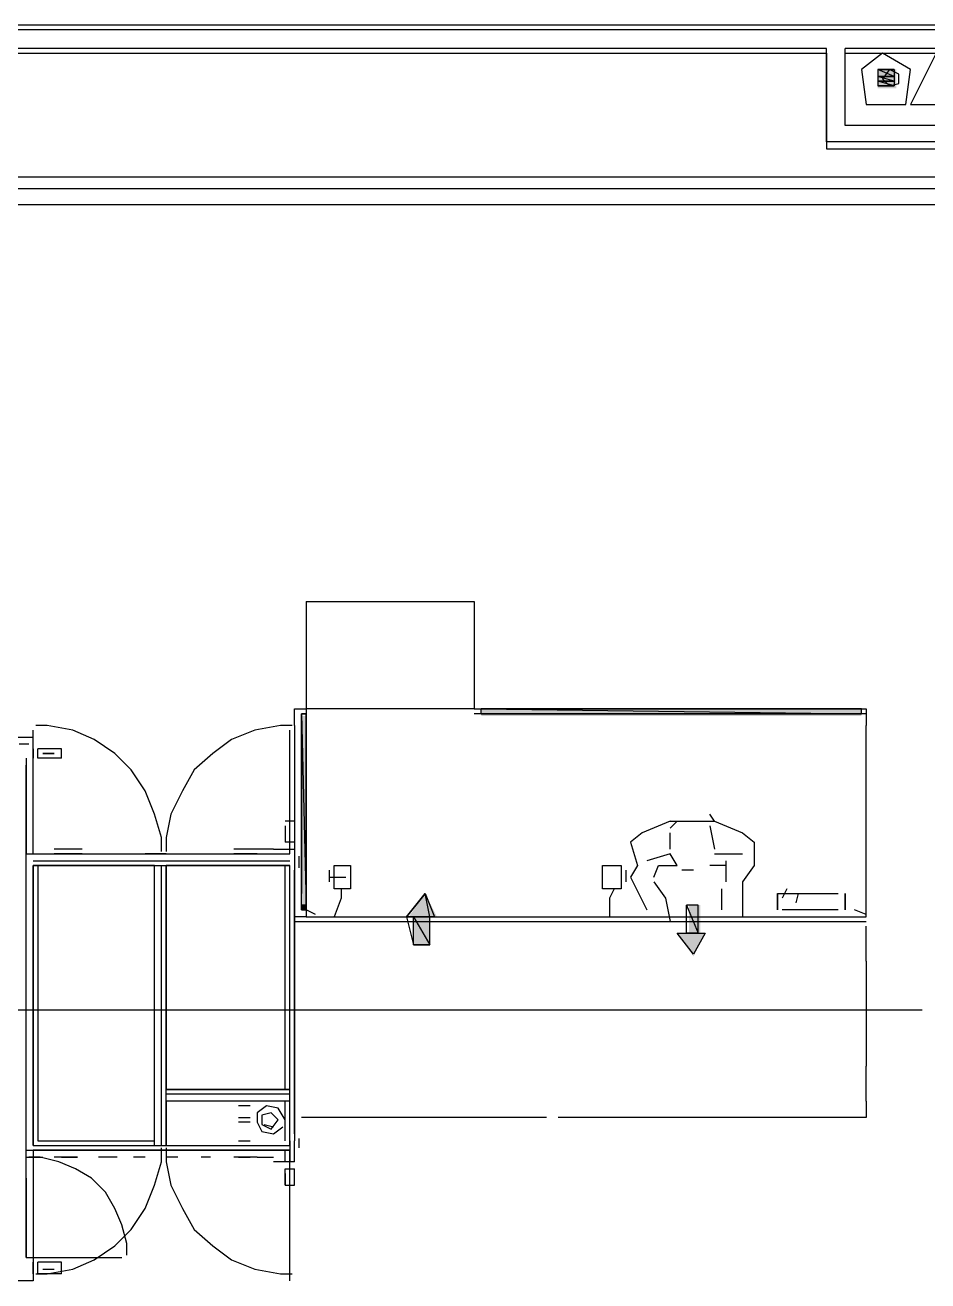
# Model space of a CAD drawing. Header units: millimetres. Extents: x 5 to 415, y 48 to 251.
# Drawn here: x 97.09 to 103.92, y 93.98 to 103.47 of the extents above; entities that cross this region are included whole.
import ezdxf

# ---------------------------------------------------------------- set-up
doc = ezdxf.new("R2010")
doc.units = ezdxf.units.MM
doc.layers.add('H', color=7, linetype='Continuous')
doc.layers.add('P', color=7, linetype='Continuous')

msp = doc.modelspace()

# ---------------------------------------------------------------- hatches: boundary and pattern name
at = {"layer": 'H', "linetype": 'Continuous'}
for points in [[(103.54, 103.082), (103.54, 103.135), (103.681, 103.135), (103.681, 103.082), (103.54, 103.082)], [(103.54, 103.046), (103.54, 103.082), (103.681, 103.082), (103.681, 103.046), (103.54, 103.046)], [(103.54, 102.993), (103.54, 103.046), (103.681, 103.046), (103.681, 102.993), (103.54, 102.993)], [(99.183, 96.82), (99.183, 98.249), (99.219, 98.249), (99.219, 96.82), (99.183, 96.82)], [(100.542, 98.249), (100.542, 98.302), (103.417, 98.302), (103.417, 98.249), (100.542, 98.249)], [(99.995, 96.732), (100.118, 96.908), (100.207, 96.732), (99.995, 96.732)], [(99.183, 96.785), (99.183, 96.82), (99.219, 96.82), (99.219, 96.785), (99.183, 96.785)], [(102.112, 96.608), (102.112, 96.82), (102.2, 96.82), (102.2, 96.608), (102.112, 96.608)], [(100.03, 96.52), (100.03, 96.732), (100.154, 96.732), (100.154, 96.52), (100.03, 96.52)], [(102.147, 96.432), (102.023, 96.608), (102.235, 96.608), (102.147, 96.432)]]:
    msp.add_hatch(color=256, dxfattribs=at).paths.add_polyline_path(points)

# ---------------------------------------------------------------- linework, layer by layer
at = {"layer": 'P'}
for points in [[(104.299, 103.47), (91.934, 103.47)], [(104.299, 103.434), (91.934, 103.434)], [(103.152, 103.293), (91.934, 103.293)], [(91.934, 103.258), (103.152, 103.258)], [(103.152, 102.588), (103.152, 103.293)], [(103.152, 103.258), (103.152, 102.535)], [(104.299, 103.293), (103.293, 103.293)], [(103.293, 102.711), (103.293, 103.293)], [(103.293, 103.258), (104.299, 103.258)], [(103.293, 102.711), (103.293, 103.258)], [(103.576, 103.258), (103.417, 103.135)], [(103.787, 103.135), (103.576, 103.258)], [(103.999, 103.293), (103.787, 102.87)], [(103.417, 103.135), (103.452, 102.87)], [(103.664, 103.082), (103.54, 103.135)], [(103.54, 103.135), (103.54, 103.082)], [(103.664, 103.082), (103.54, 103.135)], [(103.54, 103.135), (103.664, 103.135)], [(103.54, 103.135), (103.664, 103.135)], [(103.576, 103.135), (103.54, 103.135)], [(103.664, 103.046), (103.54, 103.082)], [(103.54, 103.082), (103.54, 103.046)], [(103.664, 103.046), (103.54, 103.082)], [(103.54, 103.082), (103.664, 103.082)], [(103.54, 103.082), (103.664, 103.082)], [(103.664, 103.082), (103.54, 103.082)], [(103.54, 103.082), (103.54, 103.082)], [(103.664, 103.082), (103.54, 103.082)], [(103.54, 103.082), (103.54, 103.082)], [(103.54, 103.082), (103.664, 103.082)], [(103.54, 103.082), (103.664, 103.082)], [(103.664, 103.082), (103.54, 103.082)], [(103.54, 103.082), (103.664, 103.082)], [(103.664, 103.082), (103.54, 103.082)], [(103.54, 103.082), (103.54, 103.082)], [(103.664, 103.082), (103.54, 103.082)], [(103.54, 103.082), (103.54, 103.082)], [(103.54, 103.082), (103.664, 103.082)], [(103.54, 103.082), (103.664, 103.082)], [(103.664, 103.082), (103.54, 103.082)], [(103.54, 103.082), (103.664, 103.082)], [(103.628, 103.135), (103.576, 103.064)], [(103.664, 103.135), (103.576, 103.135)], [(103.664, 103.135), (103.576, 103.135)], [(103.576, 103.135), (103.628, 103.135)], [(103.576, 103.135), (103.576, 103.135)], [(103.576, 103.135), (103.576, 103.135)], [(103.628, 103.135), (103.576, 103.135)], [(103.576, 103.135), (103.628, 103.135)], [(103.576, 103.135), (103.628, 103.135)], [(103.628, 103.135), (103.576, 103.135)], [(103.576, 103.135), (103.576, 103.135)], [(103.576, 103.135), (103.576, 103.135)], [(103.576, 103.064), (103.628, 103.011)], [(103.699, 103.099), (103.628, 103.135)], [(103.628, 103.135), (103.664, 103.135)], [(103.664, 103.135), (103.664, 103.082)], [(103.664, 103.082), (103.664, 103.046)], [(103.699, 103.029), (103.699, 103.099)], [(103.752, 102.87), (103.787, 103.135)], [(103.664, 103.011), (103.54, 103.046)], [(103.54, 103.046), (103.54, 103.011)], [(103.664, 103.011), (103.54, 103.046)], [(103.54, 103.046), (103.664, 103.046)], [(103.54, 103.046), (103.664, 103.046)], [(103.664, 103.046), (103.54, 103.046)], [(103.54, 103.046), (103.54, 103.046)], [(103.664, 103.046), (103.54, 103.046)], [(103.54, 103.046), (103.54, 103.046)], [(103.54, 103.046), (103.664, 103.046)], [(103.54, 103.046), (103.664, 103.046)], [(103.664, 103.046), (103.54, 103.046)], [(103.54, 103.046), (103.664, 103.046)], [(103.664, 103.046), (103.54, 103.046)], [(103.54, 103.046), (103.54, 103.046)], [(103.54, 103.046), (103.664, 103.046)], [(103.576, 103.011), (103.54, 103.011)], [(103.54, 103.011), (103.576, 103.011)], [(103.628, 103.011), (103.54, 103.011)], [(103.54, 103.011), (103.664, 103.011)], [(103.54, 103.011), (103.664, 103.011)], [(103.664, 103.011), (103.54, 103.011)], [(103.54, 103.011), (103.54, 103.011)], [(103.664, 103.011), (103.54, 103.011)], [(103.54, 103.011), (103.54, 103.011)], [(103.54, 103.011), (103.664, 103.011)], [(103.54, 103.011), (103.664, 103.011)], [(103.664, 103.011), (103.54, 103.011)], [(103.54, 103.011), (103.664, 103.011)], [(103.664, 103.011), (103.54, 103.011)], [(103.54, 103.011), (103.54, 103.011)], [(103.54, 103.011), (103.664, 103.011)], [(103.628, 103.011), (103.576, 103.011)], [(103.576, 103.011), (103.628, 103.011)], [(103.576, 103.011), (103.628, 103.011)], [(103.628, 103.011), (103.576, 103.011)], [(103.576, 103.011), (103.576, 103.011)], [(103.576, 103.011), (103.576, 103.011)], [(103.628, 103.011), (103.576, 103.011)], [(103.576, 103.011), (103.628, 103.011)], [(103.628, 103.011), (103.699, 103.029)], [(103.664, 103.011), (103.628, 103.011)], [(103.664, 103.046), (103.664, 103.011)], [(103.452, 102.87), (103.752, 102.87)], [(103.787, 102.87), (104.263, 102.87)], [(104.299, 102.711), (103.293, 102.711)], [(104.299, 102.711), (103.293, 102.711)], [(104.299, 102.588), (103.152, 102.588)], [(103.152, 102.535), (104.299, 102.535)], [(91.934, 102.323), (104.299, 102.323)], [(91.934, 102.235), (104.299, 102.235)], [(104.299, 102.112), (91.934, 102.112)], [(99.219, 99.113), (99.219, 98.302)], [(99.219, 99.113), (100.489, 99.113)], [(100.489, 99.113), (100.489, 98.302)], [(99.131, 98.302), (99.219, 98.302)], [(99.131, 98.178), (99.131, 98.302)], [(99.183, 98.143), (99.183, 98.266)], [(99.183, 98.266), (99.183, 98.266)], [(99.183, 98.266), (99.183, 98.266)], [(99.183, 98.266), (99.183, 98.266)], [(99.183, 98.266), (99.183, 98.266)], [(99.183, 98.266), (99.183, 98.266)], [(99.183, 98.266), (99.183, 98.266)], [(99.183, 98.266), (99.183, 98.266)], [(99.183, 98.266), (99.183, 98.266)], [(99.183, 98.266), (99.183, 98.266)], [(99.183, 98.266), (99.183, 98.266)], [(99.183, 98.266), (99.183, 98.266)], [(99.183, 98.266), (99.183, 98.266)], [(99.183, 98.266), (99.219, 98.266)], [(99.219, 98.266), (99.183, 98.266)], [(99.219, 98.266), (99.183, 98.266)], [(99.183, 98.266), (99.219, 98.266)], [(99.183, 98.266), (99.219, 98.266)], [(99.219, 98.266), (99.183, 98.266)], [(99.219, 98.266), (99.183, 98.266)], [(99.183, 98.266), (99.219, 98.266)], [(99.183, 98.266), (99.219, 98.266)], [(99.219, 98.266), (99.183, 98.266)], [(99.219, 98.266), (99.183, 98.266)], [(99.183, 98.266), (99.219, 98.266)], [(99.183, 98.266), (99.219, 98.266)], [(99.219, 98.266), (99.183, 98.266)], [(99.183, 98.266), (99.219, 96.82)], [(99.183, 96.82), (99.183, 98.266)], [(100.489, 98.302), (99.219, 98.302)], [(99.219, 98.302), (99.219, 98.178)], [(99.219, 98.266), (99.219, 98.143)], [(99.219, 98.266), (99.219, 98.266)], [(99.219, 98.266), (99.219, 98.266)], [(99.219, 98.266), (99.219, 98.266)], [(99.219, 98.266), (99.219, 98.266)], [(99.219, 98.266), (99.219, 98.266)], [(99.219, 98.266), (99.219, 98.266)], [(99.219, 98.266), (99.219, 96.82)], [(99.219, 96.82), (99.219, 98.266)], [(100.489, 98.302), (100.612, 98.302)], [(100.612, 98.266), (100.489, 98.266)], [(100.542, 98.302), (100.612, 98.302)], [(103.417, 98.302), (100.542, 98.302)], [(100.542, 98.302), (103.417, 98.302)], [(103.417, 98.302), (100.542, 98.302)], [(100.542, 98.302), (103.417, 98.302)], [(100.542, 98.302), (103.417, 98.302)], [(103.417, 98.302), (100.542, 98.302)], [(103.417, 98.302), (100.542, 98.302)], [(100.542, 98.302), (103.417, 98.302)], [(103.417, 98.302), (100.542, 98.302)], [(100.542, 98.302), (103.417, 98.302)], [(100.542, 98.302), (103.417, 98.302)], [(103.417, 98.302), (100.542, 98.302)], [(103.417, 98.302), (100.542, 98.302)], [(100.542, 98.302), (103.417, 98.302)], [(103.417, 98.302), (100.542, 98.302)], [(100.542, 98.302), (103.417, 98.302)], [(100.542, 98.302), (103.417, 98.302)], [(103.417, 98.302), (100.542, 98.302)], [(103.417, 98.302), (100.542, 98.302)], [(100.542, 98.302), (103.417, 98.302)], [(103.417, 98.302), (100.542, 98.302)], [(100.542, 98.302), (103.417, 98.302)], [(100.542, 98.302), (103.417, 98.302)], [(103.417, 98.302), (100.542, 98.302)], [(103.417, 98.302), (100.542, 98.302)], [(100.542, 98.302), (103.417, 98.302)], [(103.417, 98.302), (100.542, 98.302)], [(100.542, 98.302), (103.364, 98.302)], [(103.417, 98.302), (100.542, 98.302)], [(100.542, 98.302), (103.417, 98.266)], [(100.542, 98.302), (103.417, 98.266)], [(100.542, 98.266), (100.542, 98.302)], [(100.612, 98.266), (100.542, 98.266)], [(103.417, 98.266), (100.542, 98.266)], [(103.417, 98.266), (100.542, 98.266)], [(100.542, 98.266), (103.417, 98.266)], [(100.542, 98.266), (103.417, 98.266)], [(103.417, 98.266), (100.542, 98.266)], [(103.417, 98.266), (100.542, 98.266)], [(100.542, 98.266), (103.417, 98.266)], [(103.417, 98.266), (100.542, 98.266)], [(100.542, 98.266), (103.417, 98.266)], [(100.542, 98.266), (103.417, 98.266)], [(103.417, 98.266), (100.542, 98.266)], [(103.417, 98.266), (100.542, 98.266)], [(100.542, 98.266), (103.417, 98.266)], [(103.417, 98.266), (100.542, 98.266)], [(100.542, 98.266), (103.417, 98.266)], [(100.542, 98.266), (103.417, 98.266)], [(103.417, 98.266), (100.542, 98.266)], [(103.417, 98.266), (100.542, 98.266)], [(100.542, 98.266), (103.417, 98.266)], [(103.417, 98.266), (100.542, 98.266)], [(100.542, 98.266), (103.417, 98.266)], [(100.542, 98.266), (103.417, 98.266)], [(103.417, 98.266), (100.542, 98.266)], [(103.417, 98.266), (100.542, 98.266)], [(100.542, 98.266), (103.417, 98.266)], [(103.417, 98.266), (100.542, 98.266)], [(100.542, 98.266), (103.417, 98.266)], [(100.542, 98.266), (103.417, 98.266)], [(103.417, 98.266), (100.542, 98.266)], [(103.417, 98.266), (100.542, 98.266)], [(100.542, 98.266), (103.417, 98.266)], [(103.417, 98.266), (100.542, 98.266)], [(100.542, 98.266), (103.417, 98.266)], [(103.364, 98.266), (100.542, 98.266)], [(100.542, 98.266), (103.364, 98.266)], [(103.364, 98.266), (100.542, 98.266)], [(100.542, 98.266), (103.417, 98.266)], [(103.329, 98.302), (100.612, 98.302)], [(103.293, 98.302), (100.612, 98.302)], [(103.293, 98.266), (100.612, 98.266)], [(103.293, 98.302), (103.364, 98.302)], [(103.364, 98.266), (103.293, 98.266)], [(103.329, 98.302), (103.452, 98.302)], [(103.452, 98.266), (103.329, 98.266)], [(103.364, 98.302), (103.417, 98.302)], [(103.417, 98.266), (103.364, 98.266)], [(103.417, 98.302), (103.417, 98.302)], [(103.417, 98.302), (103.417, 98.302)], [(103.417, 98.302), (103.417, 98.302)], [(103.417, 98.302), (103.417, 98.302)], [(103.417, 98.302), (103.417, 98.302)], [(103.417, 98.302), (103.417, 98.302)], [(103.417, 98.302), (103.417, 98.302)], [(103.417, 98.302), (103.417, 98.302)], [(103.417, 98.266), (103.417, 98.302)], [(103.417, 98.266), (103.417, 98.266)], [(103.417, 98.266), (103.417, 98.266)], [(103.417, 98.266), (103.417, 98.266)], [(103.417, 98.266), (103.417, 98.266)], [(103.417, 98.266), (103.417, 98.266)], [(103.417, 98.266), (103.417, 98.266)], [(103.417, 98.266), (103.417, 98.266)], [(103.417, 98.266), (103.417, 98.266)], [(103.417, 98.266), (103.417, 98.266)], [(103.417, 98.266), (103.417, 98.266)], [(103.417, 98.266), (103.417, 98.266)], [(103.452, 98.302), (103.452, 98.178)], [(97.155, 97.208), (97.155, 98.143)], [(97.261, 98.178), (97.173, 98.178)], [(97.455, 98.143), (97.261, 98.178)], [(97.614, 98.072), (97.455, 98.143)], [(98.831, 98.143), (98.654, 98.072)], [(99.025, 98.178), (98.831, 98.143)], [(99.113, 98.178), (99.025, 98.178)], [(99.095, 97.208), (99.095, 98.143)], [(99.131, 98.178), (99.131, 96.873)], [(99.183, 98.143), (99.183, 96.908)], [(99.219, 98.143), (99.219, 96.908)], [(103.452, 96.732), (103.452, 98.178)], [(96.943, 98.09), (97.155, 98.09)], [(97.12, 98.037), (97.049, 98.037)], [(97.772, 97.966), (97.614, 98.072)], [(98.654, 98.072), (98.513, 97.966)], [(97.155, 98.002), (97.155, 97.931)], [(97.19, 97.931), (97.19, 98.002)], [(97.367, 98.002), (97.19, 98.002)], [(97.314, 97.966), (97.226, 97.966)], [(97.226, 97.966), (97.314, 97.966)], [(97.367, 97.931), (97.367, 98.002)], [(97.896, 97.843), (97.772, 97.966)], [(98.513, 97.966), (98.372, 97.843)], [(97.102, 97.931), (97.102, 97.843)], [(97.102, 97.331), (97.102, 97.878)], [(97.102, 94.156), (97.102, 97.878)], [(97.102, 97.755), (97.102, 97.843)], [(97.102, 97.719), (97.102, 97.843)], [(97.102, 97.843), (97.102, 97.719)], [(97.102, 97.755), (97.102, 97.843)], [(97.367, 97.931), (97.19, 97.931)], [(98.002, 97.684), (97.896, 97.843)], [(98.372, 97.843), (98.284, 97.684)], [(97.102, 97.719), (97.102, 97.331)], [(98.072, 97.508), (98.002, 97.684)], [(98.284, 97.684), (98.196, 97.508)], [(98.125, 97.331), (98.072, 97.508)], [(98.196, 97.508), (98.16, 97.331)], [(102.306, 97.455), (102.27, 97.508)], [(97.102, 97.296), (97.102, 97.42)], [(97.102, 97.296), (97.102, 97.42)], [(97.102, 97.42), (97.102, 97.331)], [(99.131, 97.455), (99.06, 97.455)], [(99.06, 97.42), (99.06, 97.331)], [(99.06, 97.42), (99.06, 97.296)], [(99.095, 97.331), (99.095, 97.42)], [(99.131, 97.42), (99.131, 97.296)], [(101.97, 97.455), (101.759, 97.367)], [(101.97, 97.455), (102.306, 97.455)], [(102.023, 97.455), (101.97, 97.402)], [(102.023, 97.455), (102.094, 97.455)], [(102.147, 97.455), (102.235, 97.455)], [(102.27, 97.42), (102.306, 97.243)], [(102.306, 97.455), (102.517, 97.367)], [(97.102, 97.331), (97.102, 97.208)], [(97.102, 97.331), (97.102, 97.208)], [(98.125, 97.226), (98.125, 97.331)], [(98.16, 97.331), (98.16, 97.226)], [(99.131, 97.296), (99.06, 97.296)], [(101.759, 97.367), (101.671, 97.296)], [(101.671, 97.296), (101.723, 97.12)], [(101.97, 97.243), (101.97, 97.367)], [(102.517, 97.367), (102.605, 97.296)], [(102.605, 97.296), (102.605, 97.12)], [(97.102, 97.208), (97.226, 97.208)], [(97.102, 97.208), (97.226, 97.208)], [(97.155, 97.208), (99.095, 97.208)], [(97.155, 97.208), (99.095, 97.208)], [(97.226, 97.208), (99.095, 97.208)], [(97.226, 97.208), (97.949, 97.208)], [(97.525, 97.243), (97.314, 97.243)], [(97.525, 97.208), (97.314, 97.208)], [(97.314, 97.208), (97.49, 97.208)], [(97.49, 97.208), (97.367, 97.208)], [(97.49, 97.208), (97.367, 97.208)], [(97.649, 97.208), (97.79, 97.208)], [(97.649, 97.208), (97.79, 97.208)], [(97.913, 97.208), (98.002, 97.208)], [(97.913, 97.208), (98.002, 97.208)], [(98.16, 97.208), (98.002, 97.208)], [(98.037, 97.208), (98.213, 97.208)], [(98.16, 97.208), (98.249, 97.208)], [(98.249, 97.208), (98.848, 97.208)], [(98.425, 97.208), (98.496, 97.208)], [(98.425, 97.208), (98.496, 97.208)], [(98.848, 97.243), (98.672, 97.243)], [(98.848, 97.208), (98.672, 97.208)], [(98.672, 97.208), (98.848, 97.208)], [(98.795, 97.208), (98.707, 97.208)], [(98.795, 97.208), (98.707, 97.208)], [(98.972, 97.243), (98.848, 97.243)], [(98.972, 97.243), (99.06, 97.243)], [(98.972, 97.208), (99.06, 97.208)], [(99.06, 97.243), (99.131, 97.243)], [(99.166, 97.102), (99.166, 97.19)], [(101.97, 97.208), (101.794, 97.155)], [(102.023, 97.12), (101.97, 97.208)], [(102.306, 97.208), (102.517, 97.208)], [(97.102, 95.003), (97.102, 97.12)], [(97.102, 95.003), (97.102, 97.12)], [(97.102, 95.003), (97.102, 97.12)], [(97.102, 95.003), (97.102, 97.12)], [(97.102, 95.003), (97.102, 97.12)], [(97.155, 97.155), (99.095, 97.155)], [(97.155, 97.155), (99.095, 97.155)], [(97.155, 97.155), (99.095, 97.155)], [(97.155, 97.155), (99.095, 97.155)], [(97.155, 97.155), (99.095, 97.155)], [(97.155, 97.155), (99.095, 97.155)], [(97.155, 97.155), (99.095, 97.155)], [(97.155, 95.003), (97.155, 97.12)], [(97.155, 95.003), (97.155, 97.12)], [(97.155, 95.003), (97.155, 97.12)], [(97.155, 95.003), (97.155, 97.12)], [(97.155, 95.003), (97.155, 97.12)], [(97.155, 95.003), (97.155, 97.12)], [(97.155, 97.12), (97.155, 95.003)], [(98.072, 97.12), (97.155, 97.12)], [(97.155, 97.12), (99.095, 97.12)], [(97.19, 97.12), (97.19, 95.038)], [(98.072, 97.12), (97.19, 97.12)], [(98.072, 95.003), (98.072, 97.12)], [(98.072, 95.003), (98.072, 97.12)], [(98.072, 95.038), (98.072, 97.12)], [(98.125, 95.003), (98.125, 97.12)], [(98.125, 95.003), (98.125, 97.12)], [(98.125, 95.003), (98.125, 97.12)], [(98.125, 95.003), (98.125, 97.12)], [(98.125, 95.003), (98.125, 97.12)], [(98.125, 95.003), (98.125, 97.12)], [(98.125, 95.003), (98.125, 97.12)], [(98.16, 95.003), (98.16, 97.12)], [(99.095, 97.12), (98.16, 97.12)], [(98.16, 97.12), (98.16, 95.426)], [(99.06, 97.12), (98.16, 97.12)], [(98.16, 97.12), (98.16, 95.426)], [(99.06, 95.426), (99.06, 97.12)], [(99.095, 95.426), (99.095, 97.12)], [(99.095, 95.091), (99.095, 97.084)], [(99.095, 95.091), (99.095, 97.084)], [(99.095, 95.091), (99.095, 97.084)], [(99.095, 95.091), (99.095, 97.084)], [(99.095, 95.091), (99.095, 97.084)], [(99.095, 95.091), (99.095, 97.084)], [(99.095, 95.091), (99.095, 97.084)], [(99.095, 95.091), (99.095, 97.084)], [(99.131, 97.12), (99.131, 95.038)], [(99.131, 95.091), (99.131, 97.084)], [(99.131, 95.091), (99.131, 97.084)], [(99.166, 97.102), (99.166, 97.173)], [(99.395, 96.996), (99.395, 97.084)], [(99.43, 97.12), (99.554, 97.12)], [(99.43, 96.943), (99.43, 97.12)], [(99.554, 97.12), (99.554, 96.943)], [(99.554, 97.084), (99.554, 96.996)], [(101.459, 97.12), (101.6, 97.12)], [(101.459, 96.943), (101.459, 97.12)], [(101.459, 96.996), (101.459, 97.084)], [(101.6, 97.12), (101.6, 96.943)], [(101.635, 97.084), (101.635, 96.996)], [(101.723, 97.12), (101.671, 97.032)], [(101.847, 97.032), (101.882, 97.12)], [(101.882, 97.12), (102.023, 97.12)], [(102.147, 97.084), (102.059, 97.084)], [(102.394, 97.12), (102.27, 97.12)], [(102.394, 96.996), (102.394, 97.155)], [(102.605, 97.12), (102.517, 96.996)], [(99.395, 97.032), (99.519, 97.032)], [(101.671, 97.032), (101.794, 96.785)], [(101.847, 96.996), (101.935, 96.873)], [(102.517, 96.996), (102.517, 96.732)], [(99.131, 96.943), (99.131, 95.091)], [(99.183, 96.82), (99.183, 96.908)], [(99.219, 96.908), (99.219, 96.82)], [(99.554, 96.943), (99.43, 96.943)], [(99.483, 96.943), (99.483, 96.873)], [(100.118, 96.908), (99.977, 96.732)], [(99.977, 96.732), (100.118, 96.908)], [(100.154, 96.732), (100.118, 96.908)], [(100.118, 96.908), (100.189, 96.732)], [(101.6, 96.943), (101.459, 96.943)], [(101.547, 96.943), (101.512, 96.873)], [(102.358, 96.943), (102.358, 96.785)], [(102.782, 96.785), (102.782, 96.908)], [(102.782, 96.908), (102.782, 96.785)], [(102.782, 96.908), (103.24, 96.908)], [(102.852, 96.943), (102.817, 96.873)], [(102.852, 96.943), (102.817, 96.873)], [(102.923, 96.838), (102.941, 96.908)], [(102.923, 96.838), (102.941, 96.908)], [(103.293, 96.785), (103.293, 96.908)], [(103.293, 96.908), (103.293, 96.785)], [(99.131, 96.732), (99.131, 96.873)], [(99.219, 96.82), (99.183, 96.82)], [(99.183, 96.82), (99.219, 96.82)], [(99.219, 96.82), (99.183, 96.82)], [(99.183, 96.82), (99.183, 96.785)], [(99.183, 96.785), (99.183, 96.82)], [(99.219, 96.873), (99.219, 96.732)], [(99.219, 96.82), (99.219, 96.82)], [(99.219, 96.82), (99.219, 96.82)], [(99.219, 96.82), (99.219, 96.785)], [(99.219, 96.785), (99.219, 96.82)], [(99.483, 96.873), (99.43, 96.732)], [(101.512, 96.873), (101.512, 96.732)], [(101.935, 96.873), (101.97, 96.696)], [(102.182, 96.82), (102.094, 96.82)], [(102.094, 96.82), (102.182, 96.608)], [(102.094, 96.82), (102.182, 96.608)], [(102.094, 96.608), (102.094, 96.82)], [(102.182, 96.608), (102.182, 96.82)], [(99.219, 96.732), (99.131, 96.732)], [(99.183, 96.785), (99.219, 96.785)], [(99.219, 96.785), (99.183, 96.785)], [(99.219, 96.785), (99.183, 96.785)], [(99.183, 96.785), (99.219, 96.785)], [(99.183, 96.785), (99.183, 96.785)], [(99.183, 96.785), (99.183, 96.785)], [(99.183, 96.785), (99.219, 96.785)], [(99.219, 96.785), (99.183, 96.785)], [(99.183, 96.785), (99.183, 96.785)], [(99.183, 96.785), (99.183, 96.785)], [(99.183, 96.785), (99.183, 96.785)], [(99.183, 96.785), (99.183, 96.785)], [(99.183, 96.785), (99.183, 96.785)], [(99.183, 96.785), (99.183, 96.785)], [(99.183, 96.785), (99.183, 96.785)], [(99.183, 96.785), (99.183, 96.785)], [(99.183, 96.785), (99.183, 96.785)], [(99.183, 96.785), (99.183, 96.785)], [(99.183, 96.785), (99.183, 96.785)], [(99.183, 96.785), (99.183, 96.785)], [(99.219, 96.785), (99.219, 96.785)], [(99.219, 96.785), (99.219, 96.785)], [(99.219, 96.785), (99.219, 96.785)], [(99.219, 96.785), (99.219, 96.785)], [(99.289, 96.749), (99.219, 96.785)], [(99.219, 96.732), (103.452, 96.732)], [(99.977, 96.732), (100.03, 96.52)], [(100.189, 96.732), (99.977, 96.732)], [(100.154, 96.732), (100.03, 96.732)], [(100.03, 96.732), (100.154, 96.52)], [(100.03, 96.732), (100.154, 96.52)], [(100.03, 96.52), (100.03, 96.732)], [(100.154, 96.52), (100.154, 96.732)], [(100.154, 96.52), (100.154, 96.732)], [(103.24, 96.785), (102.817, 96.785)], [(103.452, 96.749), (103.364, 96.785)], [(99.131, 96.696), (101.036, 96.696)], [(99.131, 96.573), (99.131, 96.661)], [(101.036, 96.696), (103.452, 96.696)], [(103.452, 96.573), (103.452, 96.661)], [(99.131, 96.397), (99.131, 96.573)], [(100.03, 96.52), (100.154, 96.52)], [(100.154, 96.52), (100.03, 96.52)], [(102.023, 96.608), (102.235, 96.608)], [(102.147, 96.449), (102.023, 96.608)], [(102.182, 96.608), (102.094, 96.608)], [(102.235, 96.608), (102.147, 96.449)], [(103.452, 96.397), (103.452, 96.573)], [(99.131, 95.973), (99.131, 96.397)], [(103.452, 96.397), (103.452, 95.603)], [(103.875, 96.026), (77.929, 96.026)], [(99.131, 95.603), (99.131, 95.938)], [(99.131, 95.426), (99.131, 95.603)], [(103.452, 95.426), (103.452, 95.603)], [(99.095, 95.426), (98.16, 95.426)], [(98.16, 95.426), (99.095, 95.426)], [(98.16, 95.426), (99.06, 95.426)], [(99.095, 95.391), (98.16, 95.391)], [(99.095, 95.391), (98.16, 95.391)], [(99.095, 95.391), (98.16, 95.391)], [(99.095, 95.391), (98.16, 95.391)], [(99.095, 95.391), (98.16, 95.391)], [(99.095, 95.391), (98.16, 95.391)], [(99.095, 95.391), (98.16, 95.391)], [(99.131, 95.338), (99.131, 95.426)], [(103.452, 95.338), (103.452, 95.426)], [(98.16, 95.338), (98.16, 95.038)], [(98.584, 95.338), (98.16, 95.338)], [(99.095, 95.338), (98.16, 95.338)], [(99.06, 95.338), (98.16, 95.338)], [(98.584, 95.338), (98.16, 95.338)], [(98.16, 95.338), (98.16, 95.038)], [(98.16, 95.338), (98.16, 95.003)], [(99.06, 95.338), (98.619, 95.338)], [(99.06, 95.338), (98.619, 95.338)], [(98.795, 95.303), (98.707, 95.303)], [(98.919, 95.303), (98.848, 95.25)], [(98.919, 95.303), (98.848, 95.25)], [(99.007, 95.285), (98.919, 95.303)], [(99.007, 95.285), (98.919, 95.303)], [(99.06, 95.197), (99.007, 95.285)], [(99.06, 95.197), (99.007, 95.285)], [(99.06, 95.038), (99.06, 95.338)], [(99.06, 95.038), (99.06, 95.338)], [(99.095, 95.003), (99.095, 95.338)], [(99.131, 95.338), (99.131, 95.215)], [(103.452, 95.338), (103.452, 95.215)], [(98.707, 95.215), (98.795, 95.215)], [(98.848, 95.25), (98.848, 95.179)], [(98.848, 95.25), (98.848, 95.179)], [(98.954, 95.25), (98.884, 95.232)], [(98.954, 95.25), (98.884, 95.232)], [(98.954, 95.25), (98.884, 95.232)], [(98.954, 95.25), (98.884, 95.232)], [(98.884, 95.232), (98.884, 95.162)], [(98.884, 95.232), (98.884, 95.162)], [(98.884, 95.232), (98.884, 95.162)], [(98.884, 95.232), (98.884, 95.162)], [(99.007, 95.197), (98.954, 95.25)], [(99.007, 95.197), (98.954, 95.25)], [(99.007, 95.197), (98.954, 95.25)], [(99.007, 95.197), (98.954, 95.25)], [(98.954, 95.127), (99.007, 95.197)], [(98.954, 95.127), (99.007, 95.197)], [(98.954, 95.127), (99.007, 95.197)], [(98.954, 95.127), (99.007, 95.197)], [(101.036, 95.215), (99.183, 95.215)], [(103.452, 95.215), (101.124, 95.215)], [(98.795, 95.179), (98.707, 95.179)], [(98.848, 95.179), (98.884, 95.109)], [(98.848, 95.179), (98.884, 95.109)], [(98.884, 95.162), (98.954, 95.127)], [(98.884, 95.162), (98.954, 95.127)], [(98.884, 95.162), (98.954, 95.127)], [(98.884, 95.162), (98.954, 95.127)], [(98.884, 95.109), (98.972, 95.091)], [(98.884, 95.109), (98.972, 95.091)], [(98.901, 95.162), (98.972, 95.144)], [(98.972, 95.091), (99.042, 95.144)], [(98.972, 95.091), (99.042, 95.144)], [(97.155, 95.003), (98.072, 95.003)], [(97.155, 95.003), (99.095, 95.003)], [(97.19, 95.038), (98.072, 95.038)], [(98.16, 95.003), (98.584, 95.003)], [(98.16, 95.003), (99.06, 95.003)], [(98.16, 95.003), (98.584, 95.003)], [(98.619, 95.003), (99.06, 95.003)], [(98.619, 95.003), (99.06, 95.003)], [(98.707, 95.038), (98.795, 95.038)], [(99.095, 95.038), (99.095, 94.968)], [(99.131, 94.968), (99.131, 95.038)], [(99.166, 94.985), (99.166, 95.056)], [(97.102, 94.827), (97.102, 94.968)], [(97.102, 94.968), (97.226, 94.968)], [(97.102, 94.827), (97.102, 94.915)], [(97.102, 94.915), (97.226, 94.915)], [(97.208, 94.915), (97.12, 94.915)], [(99.095, 94.968), (97.155, 94.968)], [(97.155, 94.968), (97.155, 93.98)], [(97.155, 94.968), (99.095, 94.968)], [(97.155, 94.968), (99.095, 94.968)], [(97.155, 94.968), (99.095, 94.968)], [(97.155, 94.968), (99.095, 94.968)], [(97.155, 94.968), (99.095, 94.968)], [(97.155, 94.968), (99.095, 94.968)], [(97.155, 94.968), (99.095, 94.968)], [(97.155, 94.968), (99.095, 94.968)], [(97.349, 94.88), (97.208, 94.915)], [(97.949, 94.968), (97.226, 94.968)], [(97.226, 94.968), (99.095, 94.968)], [(97.49, 94.915), (97.314, 94.915)], [(97.367, 94.915), (97.49, 94.915)], [(97.367, 94.915), (97.49, 94.915)], [(97.79, 94.915), (97.649, 94.915)], [(97.79, 94.915), (97.649, 94.915)], [(98.002, 94.915), (97.913, 94.915)], [(98.002, 94.915), (97.913, 94.915)], [(98.213, 94.968), (98.037, 94.968)], [(98.125, 94.88), (98.125, 94.985)], [(98.16, 94.985), (98.16, 94.88)], [(98.249, 94.915), (98.16, 94.915)], [(98.848, 94.968), (98.249, 94.968)], [(98.496, 94.915), (98.425, 94.915)], [(98.496, 94.915), (98.425, 94.915)], [(98.848, 94.915), (98.672, 94.915)], [(98.707, 94.915), (98.795, 94.915)], [(98.707, 94.915), (98.795, 94.915)], [(98.848, 94.915), (98.972, 94.915)], [(99.06, 94.968), (98.972, 94.968)], [(99.06, 94.88), (99.06, 94.968)], [(99.095, 93.98), (99.095, 94.968)], [(99.095, 94.968), (99.095, 94.88)], [(99.131, 94.88), (99.131, 94.968)], [(97.102, 94.156), (97.102, 94.88)], [(97.102, 94.703), (97.102, 94.827)], [(97.102, 94.703), (97.102, 94.827)], [(97.102, 94.156), (97.102, 94.827)], [(97.473, 94.827), (97.349, 94.88)], [(97.596, 94.756), (97.473, 94.827)], [(98.072, 94.703), (98.125, 94.88)], [(98.16, 94.88), (98.196, 94.703)], [(99.06, 94.88), (98.972, 94.88)], [(99.131, 94.88), (99.06, 94.88)], [(99.06, 94.827), (99.131, 94.827)], [(99.06, 94.703), (99.06, 94.827)], [(99.131, 94.703), (99.131, 94.827)], [(97.102, 94.756), (97.102, 94.156)], [(97.702, 94.65), (97.596, 94.756)], [(99.06, 94.791), (99.06, 94.703)], [(99.095, 94.703), (99.095, 94.791)], [(97.772, 94.527), (97.702, 94.65)], [(98.002, 94.527), (98.072, 94.703)], [(98.196, 94.703), (98.284, 94.527)], [(99.06, 94.703), (99.131, 94.703)], [(97.825, 94.403), (97.772, 94.527)], [(97.896, 94.368), (98.002, 94.527)], [(98.284, 94.527), (98.372, 94.368)], [(97.102, 94.333), (97.102, 94.156)], [(97.102, 94.192), (97.102, 94.333)], [(97.102, 94.192), (97.102, 94.333)], [(97.772, 94.245), (97.896, 94.368)], [(97.861, 94.262), (97.825, 94.403)], [(98.372, 94.368), (98.513, 94.245)], [(97.614, 94.139), (97.772, 94.245)], [(97.861, 94.174), (97.861, 94.262)], [(98.513, 94.245), (98.654, 94.139)], [(97.102, 94.156), (97.825, 94.156)], [(97.155, 94.192), (97.155, 94.121)], [(97.155, 94.121), (97.155, 94.033)], [(97.155, 94.033), (97.155, 94.121)], [(97.19, 94.033), (97.19, 94.121)], [(97.367, 94.121), (97.19, 94.121)], [(97.314, 94.121), (97.226, 94.121)], [(97.226, 94.068), (97.314, 94.068)], [(97.261, 94.033), (97.455, 94.068)], [(97.367, 94.033), (97.367, 94.121)], [(97.455, 94.068), (97.614, 94.139)], [(98.654, 94.139), (98.831, 94.068)], [(98.831, 94.068), (99.025, 94.033)], [(97.155, 93.98), (96.943, 93.98)], [(97.173, 94.033), (97.261, 94.033)], [(97.367, 94.033), (97.19, 94.033)], [(99.025, 94.033), (99.113, 94.033)]]:
    msp.add_lwpolyline(points, dxfattribs=at)

doc.saveas('drawing.dxf')
